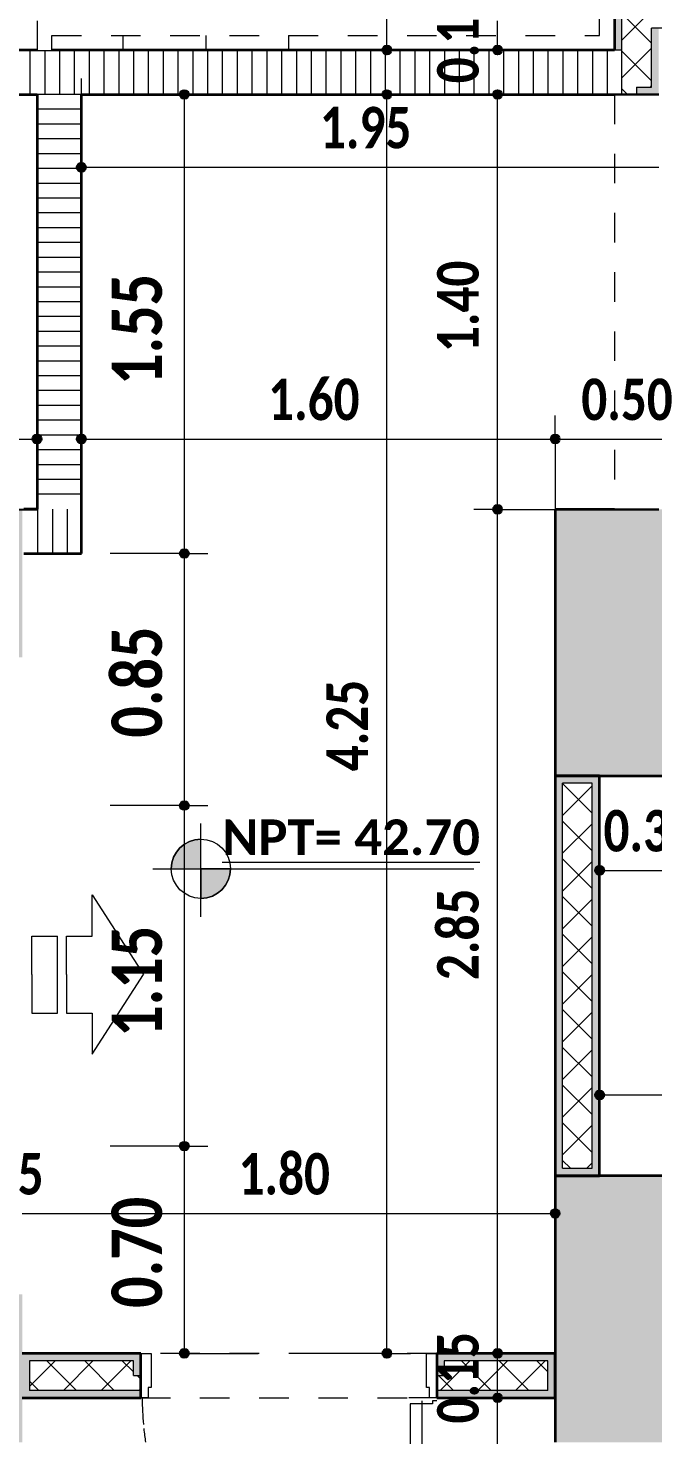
# Model space of a CAD drawing. Header units: metres. Extents: x -144 to 1000, y -717 to 29.
# Drawn here: x 882.995 to 885.105, y -560.401 to -555.651 of the extents above; entities that cross this region are included whole.
import ezdxf

# ---------------------------------------------------------------- set-up
doc = ezdxf.new("R2010")
doc.units = ezdxf.units.M
doc.linetypes.add('Basculante', pattern=[0.11625, 0.075, -0.04125])
doc.linetypes.add('Trazo', pattern=[0.45, 0.225, -0.225])
doc.layers.get('0').update_dxf_attribs({"color": 1})
for name, color, linetype, lineweight in [('A-ANNO-DIMS', 1, 'Continuous', 9), ('A-DETL-GENF', 1, 'Continuous', 9), ('A-DETL-MEDM', 1, 'Continuous', 30), ('A-DOOR', 1, 'Continuous', 9), ('A-DOOR-FRAM', 1, 'Continuous', 9), ('A-DOOR-HDLN', 1, 'Trazo', 20), ('A-FLOR-OVHD', 7, 'Basculante', 9), ('A-GENM', 1, 'Continuous', 9), ('A-WALL', 4, 'Continuous', 9), ('G-ANNO-DIMS', 1, 'Continuous', 9), ('S-COLS', 7, 'Continuous', 9)]:
    doc.layers.add(name, color=color, linetype=linetype, lineweight=lineweight)
doc.layers.add('A-WALL-PATT', color=7, linetype='Continuous', lineweight=35, true_color=0x9c9c9c)
doc.styles.add('Calibri_B_2', font='calibrib.ttf', dxfattribs={"height": 0.135})
doc.styles.add('Calibri_B_4', font='calibrib.ttf', dxfattribs={"height": 0.1125})
doc.styles.add('Calibri_B_6', font='calibrib.ttf', dxfattribs={"width": 0.9})

# ---------------------------------------------------------------- blocks, each defined once
blk = doc.blocks.new('J')
at = {"layer": 'A-ANNO-DIMS', "lineweight": 25}
h = blk.add_hatch(color=256, dxfattribs=at)
edge = h.paths.add_edge_path()
edge.add_arc((877.5014, -496.8744), 0.015, 0, 360)
h = blk.add_hatch(color=256, dxfattribs=at)
edge = h.paths.add_edge_path()
edge.add_arc((877.8753, -496.8744), 0.015, 0, 360)
h = blk.add_hatch(color=256, dxfattribs=at)
edge = h.paths.add_edge_path()
edge.add_arc((876.8172, -497.0244), 0.015, 0, 360)
h = blk.add_hatch(color=256, dxfattribs=at)
edge = h.paths.add_edge_path()
edge.add_arc((877.5014, -497.0244), 0.015, 0, 360)
h = blk.add_hatch(color=256, dxfattribs=at)
edge = h.paths.add_edge_path()
edge.add_arc((877.8753, -497.0244), 0.015, 0, 360)
h = blk.add_hatch(color=256, dxfattribs=at)
edge = h.paths.add_edge_path()
edge.add_arc((876.4696, -497.2705), 0.015, 0, 360)
h = blk.add_hatch(color=256, dxfattribs=at)
edge = h.paths.add_edge_path()
edge.add_arc((876.3196, -498.1881), 0.015, 0, 360)
h = blk.add_hatch(color=256, dxfattribs=at)
edge = h.paths.add_edge_path()
edge.add_arc((876.4696, -498.1881), 0.015, 0, 360)
h = blk.add_hatch(color=256, dxfattribs=at)
edge = h.paths.add_edge_path()
edge.add_arc((878.0701, -498.1881), 0.015, 0, 360)
h = blk.add_hatch(color=256, dxfattribs=at)
edge = h.paths.add_edge_path()
edge.add_arc((878.0701, -498.1881), 0.015, 0, 360)
h = blk.add_hatch(color=256, dxfattribs=at)
edge = h.paths.add_edge_path()
edge.add_arc((877.8753, -498.4255), 0.015, 0, 360)
h = blk.add_hatch(color=256, dxfattribs=at)
edge = h.paths.add_edge_path()
edge.add_arc((877.8753, -498.4255), 0.015, 0, 360)
h = blk.add_hatch(color=256, dxfattribs=at)
edge = h.paths.add_edge_path()
edge.add_arc((876.8172, -498.5744), 0.015, 0, 360)
h = blk.add_hatch(color=256, dxfattribs=at)
edge = h.paths.add_edge_path()
edge.add_arc((876.8172, -498.5744), 0.015, 0, 360)
h = blk.add_hatch(color=256, dxfattribs=at)
edge = h.paths.add_edge_path()
edge.add_arc((876.8172, -499.4255), 0.015, 0, 360)
h = blk.add_hatch(color=256, dxfattribs=at)
edge = h.paths.add_edge_path()
edge.add_arc((876.8172, -499.4255), 0.015, 0, 360)
h = blk.add_hatch(color=256, dxfattribs=at)
edge = h.paths.add_edge_path()
edge.add_arc((878.22, -499.6446), 0.015, 0, 360)
h = blk.add_hatch(color=256, dxfattribs=at)
edge = h.paths.add_edge_path()
edge.add_arc((878.22, -500.4027), 0.015, 0, 360)
h = blk.add_hatch(color=256, dxfattribs=at)
edge = h.paths.add_edge_path()
edge.add_arc((876.8172, -500.5755), 0.015, 0, 360)
h = blk.add_hatch(color=256, dxfattribs=at)
edge = h.paths.add_edge_path()
edge.add_arc((876.8172, -500.5755), 0.015, 0, 360)
h = blk.add_hatch(color=256, dxfattribs=at)
edge = h.paths.add_edge_path()
edge.add_arc((878.07, -500.8029), 0.015, 0, 360)
h = blk.add_hatch(color=256, dxfattribs=at)
edge = h.paths.add_edge_path()
edge.add_arc((876.8172, -501.2754), 0.015, 0, 360)
h = blk.add_hatch(color=256, dxfattribs=at)
edge = h.paths.add_edge_path()
edge.add_arc((877.5014, -501.2754), 0.015, 0, 360)
h = blk.add_hatch(color=256, dxfattribs=at)
edge = h.paths.add_edge_path()
edge.add_arc((877.8753, -501.2754), 0.015, 0, 360)
h = blk.add_hatch(color=256, dxfattribs=at)
edge = h.paths.add_edge_path()
edge.add_arc((877.8753, -501.2754), 0.015, 0, 360)
h = blk.add_hatch(color=256, dxfattribs=at)
edge = h.paths.add_edge_path()
edge.add_arc((877.8753, -501.4254), 0.015, 0, 360)
h = blk.add_hatch(color=256, dxfattribs=at)
edge = h.paths.add_edge_path()
edge.add_arc((877.8753, -501.4254), 0.015, 0, 360)
at = {"layer": 'A-WALL-PATT', "true_color": 0x747474}
h = blk.add_hatch(color=8, dxfattribs=at)
h.paths.add_polyline_path([(878.27, -496.8744), (878.295, -496.8741), (878.295, -494.1257), (878.27, -494.1257), (878.27, -496.8727)])
h.paths.add_polyline_path([(878.27, -493.9757), (878.295, -493.9757), (878.295, -492.5757), (878.27, -492.5757), (878.27, -493.9257)])
h.paths.add_polyline_path([(878.295, -492.4257), (878.295, -490.4255), (878.27, -490.4255), (878.27, -492.4257), (878.2877, -492.4257)])
at = {"layer": 'A-WALL-PATT', "lineweight": 5, "true_color": 0x747474}
h = blk.add_hatch(color=8, dxfattribs=at)
h.paths.add_polyline_path([(878.355, -497.0244), (878.42, -497.0244), (878.42, -496.8005), (878.395, -496.8005), (878.395, -496.9994), (878.345, -496.9994), (878.345, -497.0244)])
h.paths.add_polyline_path([(878.395, -496.7005), (878.42, -496.7005), (878.42, -494.7755), (878.395, -494.7755), (878.395, -495.6036)])
h.paths.add_polyline_path([(878.4022, -494.6255), (878.42, -494.6255), (878.42, -490.4255), (878.295, -490.4255), (878.295, -490.4505), (878.395, -490.4505), (878.395, -494.6255)])
blk.add_hatch(color=8, dxfattribs=at).paths.add_polyline_path([(878.0701, -500.6754), (878.095, -500.6754), (878.095, -499.3255), (878.07, -499.3255), (878.07, -500.6754)])
at = {"layer": 'A-WALL-PATT', "true_color": 0x747474}
blk.add_hatch(color=8, dxfattribs=at).paths.add_polyline_path([(878.195, -500.6754), (878.22, -500.6754), (878.22, -499.3255), (878.095, -499.3255), (878.095, -499.3505), (878.195, -499.3505), (878.195, -500.6504), (878.095, -500.6504), (878.0955, -500.6754), (878.1945, -500.6754)])
at = {"layer": 'A-WALL-PATT', "lineweight": 5, "true_color": 0x747474}
h = blk.add_hatch(color=8, dxfattribs=at)
h.paths.add_polyline_path([(876.2946, -501.4004), (876.2946, -501.3004), (876.645, -501.3004), (876.645, -501.3504), (876.67, -501.3504), (876.67, -501.2754), (876.27, -501.2758), (876.27, -501.4004)])
h.paths.add_polyline_path([(878.07, -501.4004), (878.07, -501.2754), (877.67, -501.2754), (877.67, -501.3504), (877.695, -501.3504), (877.695, -501.3004), (878.045, -501.3004), (878.045, -501.4004)])
at = {"layer": 'A-WALL-PATT', "true_color": 0x747474}
h = blk.add_hatch(color=8, dxfattribs=at)
h.paths.add_polyline_path([(877.8266, -501.4254), (878.07, -501.4254), (878.07, -501.4004), (877.67, -501.4004), (877.67, -501.4254), (877.695, -501.4254)])
h.paths.add_polyline_path([(876.67, -501.4254), (876.67, -501.4004), (876.27, -501.4004), (876.27, -501.4254), (876.645, -501.4254)])
at = {"layer": 'G-ANNO-DIMS'}
h = blk.add_hatch(color=256, dxfattribs=at)
edge = h.paths.add_edge_path()
edge.add_arc((876.8733, -499.6389), 0.1, 90, 180, ccw=False)
edge.add_line((876.8733, -499.5389), (876.8733, -499.6389))
edge.add_line((876.8733, -499.6389), (876.7733, -499.6389))
h = blk.add_hatch(color=256, dxfattribs=at)
edge = h.paths.add_edge_path()
edge.add_line((876.8733, -499.7389), (876.8733, -499.6389))
edge.add_line((876.8733, -499.6389), (876.9733, -499.6389))
edge.add_arc((876.8733, -499.6389), 0.1, 270, 360, ccw=False)
at = {"layer": 'S-COLS', "true_color": 0x5c5c5c}
h = blk.add_hatch(color=251, dxfattribs=at)
h.paths.add_polyline_path([(870.37, -509.2755), (870.87, -509.2755), (870.87, -508.3755), (870.37, -508.3755), (870.37, -509.0244)])
h.paths.add_polyline_path([(888.6298, -509.2755), (888.6698, -509.2755), (888.6698, -508.3755), (888.1698, -508.3755), (888.1698, -509.2755), (888.5948, -509.2755)])
h.paths.add_polyline_path([(878.57, -509.2754), (878.57, -508.3754), (878.07, -508.3754), (878.07, -509.2754)])
h.paths.add_polyline_path([(884.87, -501.5754), (884.8701, -501.5754), (884.8698, -498.4254), (884.3701, -498.4255), (884.3701, -501.5754), (884.72, -501.5754)])
h.paths.add_polyline_path([(876.2698, -501.5754), (876.27, -501.5752), (876.2696, -501.0755), (874.5698, -501.0755), (874.5698, -498.9255), (876.2701, -498.9255), (876.2696, -498.4255), (874.2698, -498.4256), (874.2699, -501.5754), (876.2696, -501.5754)])
h.paths.add_polyline_path([(878.57, -501.5754), (878.57, -500.6754), (878.07, -500.6754), (878.07, -501.5754)])
h.paths.add_polyline_path([(870.3699, -501.5754), (870.8699, -501.5754), (870.8699, -500.8755), (870.3699, -500.8755), (870.3699, -501.5004)])
h.paths.add_polyline_path([(888.6701, -501.5754), (888.6701, -500.8755), (888.2701, -500.8755), (888.2701, -501.5754)])
h.paths.add_polyline_path([(878.5701, -499.3255), (878.5701, -498.4255), (878.0701, -498.4255), (878.0701, -499.3255)])
h.paths.add_polyline_path([(870.8698, -499.1255), (870.8698, -498.4244), (870.3698, -498.4255), (870.3698, -499.1255), (870.7279, -499.1255)])
h.paths.add_polyline_path([(888.5707, -499.1255), (888.6701, -499.1255), (888.6701, -498.4244), (888.2701, -498.4255), (888.2701, -499.1255), (888.5457, -499.1255)])
h.paths.add_polyline_path([(888.605, -490.4255), (888.67, -490.4255), (888.67, -489.5255), (888.17, -489.5255), (888.17, -490.4255), (888.5364, -490.4255)])
h.paths.add_polyline_path([(878.42, -490.4255), (878.57, -490.4255), (878.57, -489.5255), (878.07, -489.5255), (878.07, -490.4255), (878.27, -490.4255)])
h.paths.add_polyline_path([(870.57, -489.8255), (871.47, -489.8255), (871.47, -489.3255), (870.57, -489.3255), (870.57, -489.7155)])
at = {"layer": 'A-ANNO-DIMS'}
for p, q in [((877.5014, -496.8744), (877.5014, -494.1257)), ((877.8753, -496.8744), (877.8753, -496.7755)), ((877.5014, -496.8744), (877.2014, -496.8744)), ((877.5014, -496.8744), (877.5814, -496.8744)), ((877.8753, -496.8744), (877.5753, -496.8744)), ((877.8753, -496.8744), (877.9553, -496.8744)), ((876.4696, -497.2705), (876.4696, -496.9705)), ((876.8172, -497.0244), (876.7372, -497.0244)), ((876.8172, -497.0244), (876.8172, -498.5744)), ((876.8172, -497.0244), (877.0672, -497.0244)), ((877.5014, -497.0244), (877.2014, -497.0244)), ((877.5014, -501.2754), (877.5014, -497.0244)), ((877.5014, -497.0244), (877.5814, -497.0244)), ((877.8753, -497.0244), (877.5753, -497.0244)), ((877.8753, -498.4255), (877.8753, -497.0244)), ((877.8753, -497.0244), (877.9553, -497.0244)), ((876.4696, -497.2705), (878.42, -497.2705)), ((876.4696, -497.2705), (876.4696, -497.3505)), ((876.3196, -498.1881), (876.3196, -497.8881)), ((876.4696, -498.1881), (876.4696, -497.8881)), ((878.0701, -498.1881), (878.0701, -498.1081)), ((878.0701, -498.1881), (878.0701, -498.1081)), ((873.7155, -498.1881), (876.3196, -498.1881)), ((876.3196, -498.1881), (876.3196, -498.2681)), ((876.4696, -498.1881), (878.0701, -498.1881)), ((876.4696, -498.1881), (876.4696, -498.2681)), ((878.0701, -498.1881), (878.0701, -498.4881)), ((878.0701, -498.1881), (878.5698, -498.1881)), ((878.0701, -498.1881), (878.0701, -498.4881)), ((877.8753, -498.4255), (877.7953, -498.4255)), ((877.8753, -498.4255), (877.7953, -498.4255)), ((877.8753, -501.2754), (877.8753, -498.4255)), ((877.8753, -498.4255), (878.1753, -498.4255)), ((877.8753, -498.4255), (878.1753, -498.4255)), ((876.8172, -498.5744), (876.5672, -498.5744)), ((876.8172, -498.5744), (876.5672, -498.5744)), ((876.8172, -498.5744), (876.8972, -498.5744)), ((876.8172, -498.5744), (876.8172, -499.4255)), ((876.8172, -498.5744), (876.8972, -498.5744)), ((878.22, -499.6446), (878.22, -499.3446)), ((876.8172, -499.4255), (876.5672, -499.4255)), ((876.8172, -499.4255), (876.5672, -499.4255)), ((876.8172, -499.4255), (876.8972, -499.4255)), ((876.8172, -499.4255), (876.8172, -500.5755)), ((876.8172, -499.4255), (876.8972, -499.4255)), ((878.22, -499.6446), (878.5698, -499.6446)), ((878.22, -499.6446), (878.22, -499.7246)), ((878.22, -500.4027), (878.22, -500.1027)), ((878.22, -500.4027), (883.5704, -500.4027)), ((878.22, -500.4027), (878.22, -500.4827)), ((878.07, -500.8029), (878.07, -500.5029)), ((876.8172, -500.5755), (876.5672, -500.5755)), ((876.8172, -500.5755), (876.5672, -500.5755)), ((876.8172, -500.5755), (876.8972, -500.5755)), ((876.8172, -500.5755), (876.8172, -501.2754)), ((876.8172, -500.5755), (876.8972, -500.5755)), ((876.2696, -500.8029), (878.07, -500.8029)), ((878.07, -500.8029), (878.07, -500.8829)), ((876.8172, -501.2754), (876.7372, -501.2754)), ((876.8172, -501.2754), (877.0672, -501.2754)), ((877.5014, -501.2754), (877.2014, -501.2754)), ((877.5014, -501.2754), (877.5814, -501.2754)), ((877.8753, -501.2754), (877.5753, -501.2754)), ((877.8753, -501.2754), (877.5753, -501.2754)), ((877.8753, -501.4254), (877.8753, -501.2754)), ((877.8753, -501.2754), (877.9553, -501.2754)), ((877.8753, -501.2754), (877.9553, -501.2754)), ((877.8753, -501.4254), (877.5753, -501.4254)), ((877.8753, -501.4254), (877.5753, -501.4254)), ((877.8753, -502.8754), (877.8753, -501.4254)), ((877.8753, -501.4254), (877.9553, -501.4254)), ((877.8753, -501.4254), (877.9553, -501.4254))]:
    blk.add_line(p, q, dxfattribs=at)
at = {"layer": 'A-ANNO-DIMS', "lineweight": 25}
for centre in [(877.5014, -496.8744), (877.8753, -496.8744), (876.8172, -497.0244), (877.5014, -497.0244), (877.8753, -497.0244), (876.4696, -497.2705), (876.3196, -498.1881), (876.4696, -498.1881), (878.0701, -498.1881), (878.0701, -498.1881), (877.8753, -498.4255), (877.8753, -498.4255), (876.8172, -498.5744), (876.8172, -498.5744), (876.8172, -499.4255), (876.8172, -499.4255), (878.22, -499.6446), (878.22, -500.4027), (876.8172, -500.5755), (876.8172, -500.5755), (878.07, -500.8029), (876.8172, -501.2754), (877.5014, -501.2754), (877.8753, -501.2754), (877.8753, -501.2754), (877.8753, -501.4254), (877.8753, -501.4254)]:
    blk.add_circle(centre, 0.015, dxfattribs=at)
at = {"layer": 'A-DETL-GENF', "linetype": 'Basculante'}
for p, q in [((878.27, -497.0244), (878.27, -498.4255)), ((877.67, -501.2754), (876.67, -501.2754)), ((876.67, -501.2754), (876.67, -501.4254)), ((877.67, -501.4254), (877.67, -501.2754)), ((876.67, -501.4254), (877.67, -501.4254))]:
    blk.add_line(p, q, dxfattribs=at)
at = {"layer": 'A-DETL-GENF'}
for p, q in [((876.5058, -499.8661), (876.5058, -499.7272)), ((876.5058, -499.7272), (876.6794, -499.9963)), ((876.302, -499.9963), (876.302, -499.8661)), ((876.302, -499.8661), (876.3888, -499.8661)), ((876.3888, -500.1265), (876.3888, -499.8661)), ((876.419, -499.9963), (876.419, -499.8661)), ((876.419, -499.8661), (876.5058, -499.8661)), ((876.302, -499.9963), (876.302, -500.1265)), ((876.419, -499.9963), (876.419, -500.1265)), ((876.5058, -500.2654), (876.6794, -499.9963)), ((876.302, -500.1265), (876.3888, -500.1265)), ((876.419, -500.1265), (876.5058, -500.1265)), ((876.5058, -500.1265), (876.5058, -500.2654))]:
    blk.add_line(p, q, dxfattribs=at)
at = {"layer": 'A-DETL-MEDM'}
for p, q in [((878.42, -497.0244), (878.27, -497.0244)), ((878.27, -498.4255), (878.42, -498.4255))]:
    blk.add_line(p, q, dxfattribs=at)
at = {"layer": 'A-DOOR'}
blk.add_line((877.67, -501.4254), (877.67, -501.2754), dxfattribs=at)
at = {"layer": 'A-DOOR', "lineweight": 15}
for p, q in [((877.58, -501.4454), (877.58, -502.4254)), ((877.655, -501.4454), (877.58, -501.4454)), ((877.62, -501.4354), (877.62, -502.4254)), ((877.655, -501.4354), (877.655, -501.4454)), ((877.67, -501.4354), (877.655, -501.4354))]:
    blk.add_line(p, q, dxfattribs=at)
at = {"layer": 'A-DOOR'}
for start, end in [(180, 185.1398), (185.9429, 188.5991)]:
    blk.add_arc((877.6583, -501.4277), 0.9833, start, end, dxfattribs=at)
at = {"layer": 'A-DOOR-FRAM'}
for p, q in [((876.67, -501.2754), (876.705, -501.2754)), ((876.705, -501.2754), (876.705, -501.3904)), ((877.635, -501.3904), (877.635, -501.2754)), ((877.635, -501.2754), (877.67, -501.2754)), ((876.695, -501.3904), (876.695, -501.4254)), ((876.705, -501.3904), (876.695, -501.3904)), ((877.645, -501.3904), (877.635, -501.3904)), ((877.645, -501.4254), (877.645, -501.3904)), ((876.695, -501.4254), (876.67, -501.4254)), ((877.67, -501.4254), (877.645, -501.4254))]:
    blk.add_line(p, q, dxfattribs=at)
at = {"layer": 'A-DOOR-HDLN'}
blk.add_line((876.67, -501.2754), (876.67, -501.4254), dxfattribs=at)
at = {"layer": 'A-FLOR-OVHD'}
for p, q in [((878.22, -496.8255), (878.22, -494.1757)), ((876.3196, -496.7755), (876.3196, -496.8755)), ((876.3696, -496.8755), (876.3696, -496.8255)), ((876.3696, -496.8255), (878.22, -496.8255)), ((876.6107, -496.8757), (876.6107, -496.8255)), ((876.8907, -496.8755), (876.8907, -496.8255)), ((877.1707, -496.8757), (877.1707, -496.8255)), ((876.3196, -496.8755), (876.3696, -496.8755))]:
    blk.add_line(p, q, dxfattribs=at)
at = {"layer": 'A-GENM', "lineweight": 25}
for p, q in [((876.3196, -497.0244), (875.7196, -497.0244)), ((876.3196, -498.4255), (876.3196, -497.0244)), ((875.7196, -498.4255), (876.3196, -498.4255))]:
    blk.add_line(p, q, dxfattribs=at)
at = {"layer": 'A-WALL'}
for p, q in [((878.295, -497.0244), (878.295, -490.4505)), ((878.395, -496.9994), (878.395, -496.8005)), ((879.8199, -496.8005), (878.395, -496.8005)), ((878.295, -496.8744), (878.27, -496.8744)), ((878.345, -496.9994), (878.395, -496.9994)), ((878.345, -496.9994), (878.345, -497.0244)), ((878.095, -500.6504), (878.095, -499.3505)), ((878.195, -499.3505), (878.095, -499.3505)), ((878.195, -500.6504), (878.195, -499.3505)), ((878.095, -500.6504), (878.195, -500.6504)), ((876.2946, -501.3004), (876.2946, -501.4004)), ((876.645, -501.3004), (876.2946, -501.3004)), ((876.645, -501.3504), (876.645, -501.3004)), ((877.695, -501.3004), (877.695, -501.3504)), ((878.045, -501.3004), (877.695, -501.3004)), ((878.045, -501.4004), (878.045, -501.3004)), ((876.645, -501.3504), (876.67, -501.3504)), ((877.67, -501.3504), (877.695, -501.3504)), ((876.67, -501.4004), (876.2946, -501.4004)), ((878.045, -501.4004), (877.67, -501.4004))]:
    blk.add_line(p, q, dxfattribs=at)
at = {"layer": 'A-WALL', "lineweight": 35}
for p, q in [((878.27, -494.1257), (878.27, -496.8744)), ((876.3196, -496.8744), (873.4655, -496.8744)), ((878.27, -496.8744), (876.3696, -496.8744)), ((873.7155, -497.0244), (876.3196, -497.0244)), ((876.3196, -497.0244), (876.3196, -498.4244)), ((876.4696, -497.0244), (878.27, -497.0244)), ((876.4696, -498.5744), (876.4696, -497.0244)), ((876.3196, -498.4244), (876.275, -498.4244)), ((876.275, -498.5744), (876.4696, -498.5744)), ((878.07, -499.3255), (878.07, -500.6754)), ((878.22, -499.3255), (878.07, -499.3255)), ((878.22, -500.6754), (878.22, -499.3255)), ((878.07, -500.6754), (878.22, -500.6754)), ((876.67, -501.2754), (876.2696, -501.2754)), ((876.67, -501.4254), (876.67, -501.2754)), ((878.07, -501.2754), (877.67, -501.2754)), ((877.67, -501.2754), (877.67, -501.4254)), ((878.07, -501.4254), (878.07, -501.2754)), ((876.2696, -501.4254), (876.67, -501.4254)), ((877.67, -501.4254), (878.07, -501.4254))]:
    blk.add_line(p, q, dxfattribs=at)
at = {"layer": 'A-WALL-PATT', "color": 1, "lineweight": 5, "true_color": 0xff0000}
for p, q in [((878.295, -496.8412), (878.395, -496.7412)), ((878.395, -496.8509), (878.295, -496.7509)), ((878.295, -496.9685), (878.395, -496.8685)), ((878.395, -496.9782), (878.295, -496.8782)), ((878.314, -497.0244), (878.295, -497.0055)), ((878.3914, -496.9994), (878.395, -496.9958)), ((878.195, -499.4511), (878.095, -499.3511)), ((878.095, -499.4595), (878.195, -499.3595)), ((878.195, -499.5783), (878.095, -499.4783)), ((878.095, -499.5868), (878.195, -499.4868)), ((878.195, -499.7056), (878.095, -499.6056)), ((878.095, -499.7141), (878.195, -499.6141)), ((878.195, -499.8329), (878.095, -499.7329)), ((878.095, -499.8414), (878.195, -499.7414)), ((878.195, -499.9602), (878.095, -499.8602)), ((878.095, -499.9687), (878.195, -499.8687)), ((878.195, -500.0875), (878.095, -499.9875)), ((878.095, -500.0959), (878.195, -499.9959)), ((878.195, -500.2147), (878.095, -500.1147)), ((878.095, -500.2232), (878.195, -500.1232)), ((878.195, -500.342), (878.095, -500.242)), ((878.095, -500.3505), (878.195, -500.2505)), ((878.195, -500.4693), (878.095, -500.3693)), ((878.095, -500.4778), (878.195, -500.3778)), ((878.195, -500.5966), (878.095, -500.4966)), ((878.095, -500.6051), (878.195, -500.5051)), ((878.1216, -500.6504), (878.095, -500.6239)), ((878.1769, -500.6504), (878.195, -500.6323)), ((876.2946, -501.3872), (876.3814, -501.3004)), ((876.4533, -501.4004), (876.3533, -501.3004)), ((876.4087, -501.4004), (876.5087, -501.3004)), ((876.5806, -501.4004), (876.4806, -501.3004)), ((876.536, -501.4004), (876.636, -501.3004)), ((876.645, -501.3376), (876.6078, -501.3004)), ((877.6815, -501.4004), (877.7815, -501.3004)), ((877.8533, -501.4004), (877.7533, -501.3004)), ((877.8088, -501.4004), (877.9088, -501.3004)), ((877.9806, -501.4004), (877.8806, -501.3004)), ((877.936, -501.4004), (878.036, -501.3004)), ((878.045, -501.3375), (878.0079, -501.3004)), ((876.67, -501.3626), (876.6578, -501.3504)), ((877.7261, -501.4004), (877.6761, -501.3504)), ((876.326, -501.4004), (876.2946, -501.3691)), ((876.6632, -501.4004), (876.67, -501.3937))]:
    blk.add_line(p, q, dxfattribs=at)
at = {"layer": 'A-WALL-PATT', "color": 8, "lineweight": 5, "true_color": 0x727272}
for p, q in [((876.2956, -496.8744), (876.2956, -497.0244)), ((876.3456, -496.8744), (876.3456, -497.0244)), ((876.3956, -496.8744), (876.3956, -497.0244)), ((876.4456, -496.8744), (876.4456, -497.0244)), ((876.4956, -496.8744), (876.4956, -497.0244)), ((876.5456, -496.8744), (876.5456, -497.0244)), ((876.5956, -496.8744), (876.5956, -497.0244)), ((876.6456, -496.8744), (876.6456, -497.0244)), ((876.6956, -496.8744), (876.6956, -497.0244)), ((876.7456, -496.8744), (876.7456, -497.0244)), ((876.7956, -496.8744), (876.7956, -497.0244)), ((876.8456, -496.8744), (876.8456, -497.0244)), ((876.8956, -496.8744), (876.8956, -497.0244)), ((876.9456, -496.8744), (876.9456, -497.0244)), ((876.9956, -496.8744), (876.9956, -497.0244)), ((877.0456, -496.8744), (877.0456, -497.0244)), ((877.0956, -496.8744), (877.0956, -497.0244)), ((877.1456, -496.8744), (877.1456, -497.0244)), ((877.1956, -496.8744), (877.1956, -497.0244)), ((877.2456, -496.8744), (877.2456, -497.0244)), ((877.2956, -496.8744), (877.2956, -497.0244)), ((877.3456, -496.8744), (877.3456, -497.0244)), ((877.3956, -496.8744), (877.3956, -497.0244)), ((877.4456, -496.8744), (877.4456, -497.0244)), ((877.4956, -496.8744), (877.4956, -497.0244)), ((877.5456, -496.8744), (877.5456, -497.0244)), ((877.5956, -496.8744), (877.5956, -497.0244)), ((877.6456, -496.8744), (877.6456, -497.0244)), ((877.6956, -496.8744), (877.6956, -497.0244)), ((877.7456, -496.8744), (877.7456, -497.0244)), ((877.7956, -496.8744), (877.7956, -497.0244)), ((877.8456, -496.8744), (877.8456, -497.0244)), ((877.8956, -496.8744), (877.8956, -497.0244)), ((877.9456, -496.8744), (877.9456, -497.0244)), ((877.9956, -496.8744), (877.9956, -497.0244)), ((878.0456, -496.8744), (878.0456, -497.0244)), ((878.0956, -496.8744), (878.0956, -497.0244)), ((878.1456, -496.8744), (878.1456, -497.0244)), ((878.1956, -496.8744), (878.1956, -497.0244)), ((878.2456, -496.8744), (878.2456, -497.0244)), ((876.4696, -497.0246), (876.3196, -497.0246)), ((876.4696, -497.0746), (876.3196, -497.0746)), ((876.4696, -497.1246), (876.3196, -497.1246)), ((876.4696, -497.1746), (876.3196, -497.1746)), ((876.4696, -497.2246), (876.3196, -497.2246)), ((876.4696, -497.2746), (876.3196, -497.2746)), ((876.4696, -497.3246), (876.3196, -497.3246)), ((876.4696, -497.3746), (876.3196, -497.3746)), ((876.4696, -497.4246), (876.3196, -497.4246)), ((876.4696, -497.4746), (876.3196, -497.4746)), ((876.4696, -497.5246), (876.3196, -497.5246)), ((876.4696, -497.5746), (876.3196, -497.5746)), ((876.4696, -497.6246), (876.3196, -497.6246)), ((876.4696, -497.6746), (876.3196, -497.6746)), ((876.4696, -497.7246), (876.3196, -497.7246)), ((876.4696, -497.7746), (876.3196, -497.7746)), ((876.4696, -497.8246), (876.3196, -497.8246)), ((876.4696, -497.8746), (876.3196, -497.8746)), ((876.4696, -497.9246), (876.3196, -497.9246)), ((876.4696, -497.9746), (876.3196, -497.9746)), ((876.4696, -498.0246), (876.3196, -498.0246)), ((876.4696, -498.0746), (876.3196, -498.0746)), ((876.4696, -498.1246), (876.3196, -498.1246)), ((876.4696, -498.1746), (876.3196, -498.1746)), ((876.4696, -498.2246), (876.3196, -498.2246)), ((876.4696, -498.2746), (876.3196, -498.2746)), ((876.4696, -498.3246), (876.3196, -498.3246)), ((876.4696, -498.3746), (876.3196, -498.3746)), ((876.3226, -498.5744), (876.3226, -498.4252)), ((876.3726, -498.5744), (876.3726, -498.425)), ((876.4226, -498.5744), (876.4226, -498.4247))]:
    blk.add_line(p, q, dxfattribs=at)
at = {"layer": 'G-ANNO-DIMS'}
for p, q in [((876.8733, -499.8018), (876.8733, -499.4857)), ((876.8733, -499.6389), (876.8733, -499.5389)), ((876.7113, -499.6389), (877.7951, -499.6389)), ((876.7733, -499.6389), (876.8733, -499.6389)), ((876.9733, -499.6389), (876.8733, -499.6389)), ((876.8733, -499.6389), (876.8733, -499.7389))]:
    blk.add_line(p, q, dxfattribs=at)
blk.add_circle((876.8733, -499.6389), 0.1, dxfattribs=at)
for start, end in [(90, 180), (270, 0)]:
    blk.add_arc((876.8733, -499.6389), 0.1, start, end, dxfattribs=at)
at = {"layer": 'S-COLS', "lineweight": 35}
for p, q in [((878.27, -498.4255), (878.0701, -498.4255)), ((878.0701, -498.4255), (878.0701, -499.3255)), ((878.0701, -499.3255), (878.5701, -499.3255)), ((878.57, -500.6754), (878.07, -500.6754)), ((878.07, -500.6754), (878.07, -501.5754))]:
    blk.add_line(p, q, dxfattribs=at)
at = {"layer": 'A-ANNO-DIMS', "width": 0.8}
for s, height, style, p in [('0.10', 0.14, 'Calibri_B_4', (877.8113, -496.9866)), ('1.40', 0.14, 'Calibri_B_4', (877.8113, -497.8944)), ('1.55', 0.17, 'Calibri_B_6', (876.7415, -498.0052)), ('0.85', 0.17, 'Calibri_B_6', (876.7415, -499.1962)), ('4.25', 0.14, 'Calibri_B_4', (877.4373, -499.3098)), ('2.85', 0.14, 'Calibri_B_4', (877.8113, -500.0148)), ('1.15', 0.17, 'Calibri_B_6', (876.7415, -500.2063)), ('0.70', 0.17, 'Calibri_B_6', (876.7415, -501.1217)), ('0.15', 0.14, 'Calibri_B_4', (877.8113, -501.5121))]:
    blk.add_text(s, height=height, rotation=90, dxfattribs=dict(at, style=style)).set_placement(p)
at = {"layer": 'A-ANNO-DIMS', "style": 'Calibri_B_4', "width": 0.8}
for s, p in [('1.95', (877.2753, -497.2064)), ('1.60', (877.1004, -498.124)), ('0.50', (878.1583, -498.124)), ('0.35', (878.2333, -499.5805)), ('0.15', (876.033, -500.7389)), ('1.80', (877.0003, -500.7389))]:
    blk.add_text(s, height=0.14, dxfattribs=at).set_placement(p)
at = {"layer": 'G-ANNO-DIMS', "style": 'Calibri_B_2'}
blk.add_text('%%UNPT= 42.70', height=0.12, dxfattribs=at).set_placement((876.9453, -499.5925))

msp = doc.modelspace()

# ---------------------------------------------------------------- block references
at = {"color": 3}
msp.add_blockref('J', (6.7051, -58.8503), dxfattribs=at)

doc.saveas('drawing.dxf')
